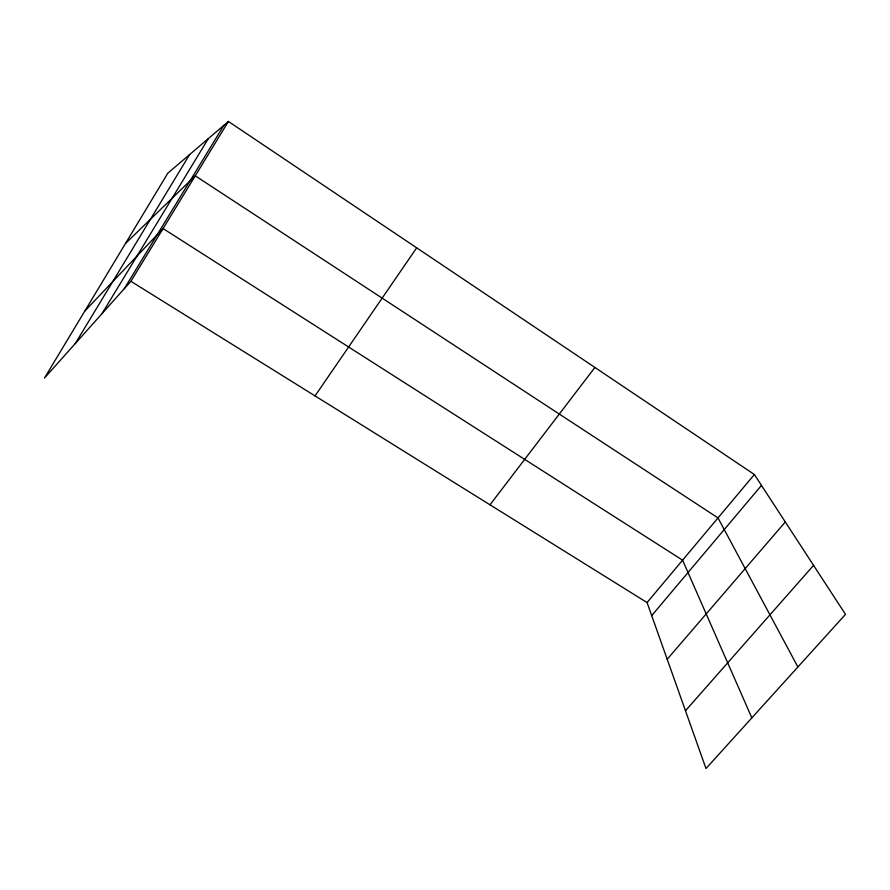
<?xml version="1.0" encoding="UTF-8"?>
<svg xmlns="http://www.w3.org/2000/svg" width="890" height="890" viewBox="0 0 890 890"><rect width="100%" height="100%" fill="white"/><g stroke="black" fill="none" stroke-linecap="round" stroke-linejoin="round"><path stroke-width="1.33" d="M75.227 343.607L189.57 154.615M102.016 313.614L208.349 138.584M124.3 288.672L223.857 125.357M130.897 281.296L228.418 121.463L754.375 474.503L845.5 614.378L705.993 768.537L647.063 602.563L130.897 281.296L44.5 378.005L167.821 173.172L228.418 121.463M315.038 395.905L416.676 247.832M489.99 504.797L594.898 367.459M647.063 602.563L754.375 474.503M651.702 615.613L761.473 485.395M667.2 659.268L785.292 521.963M685.478 710.754L813.56 565.35M84.806 311.066L163.07 228.563L682.585 560.166L751.85 717.863M125.49 243.482L195.255 175.82L718.008 517.913L797.885 666.999"/></g></svg>
